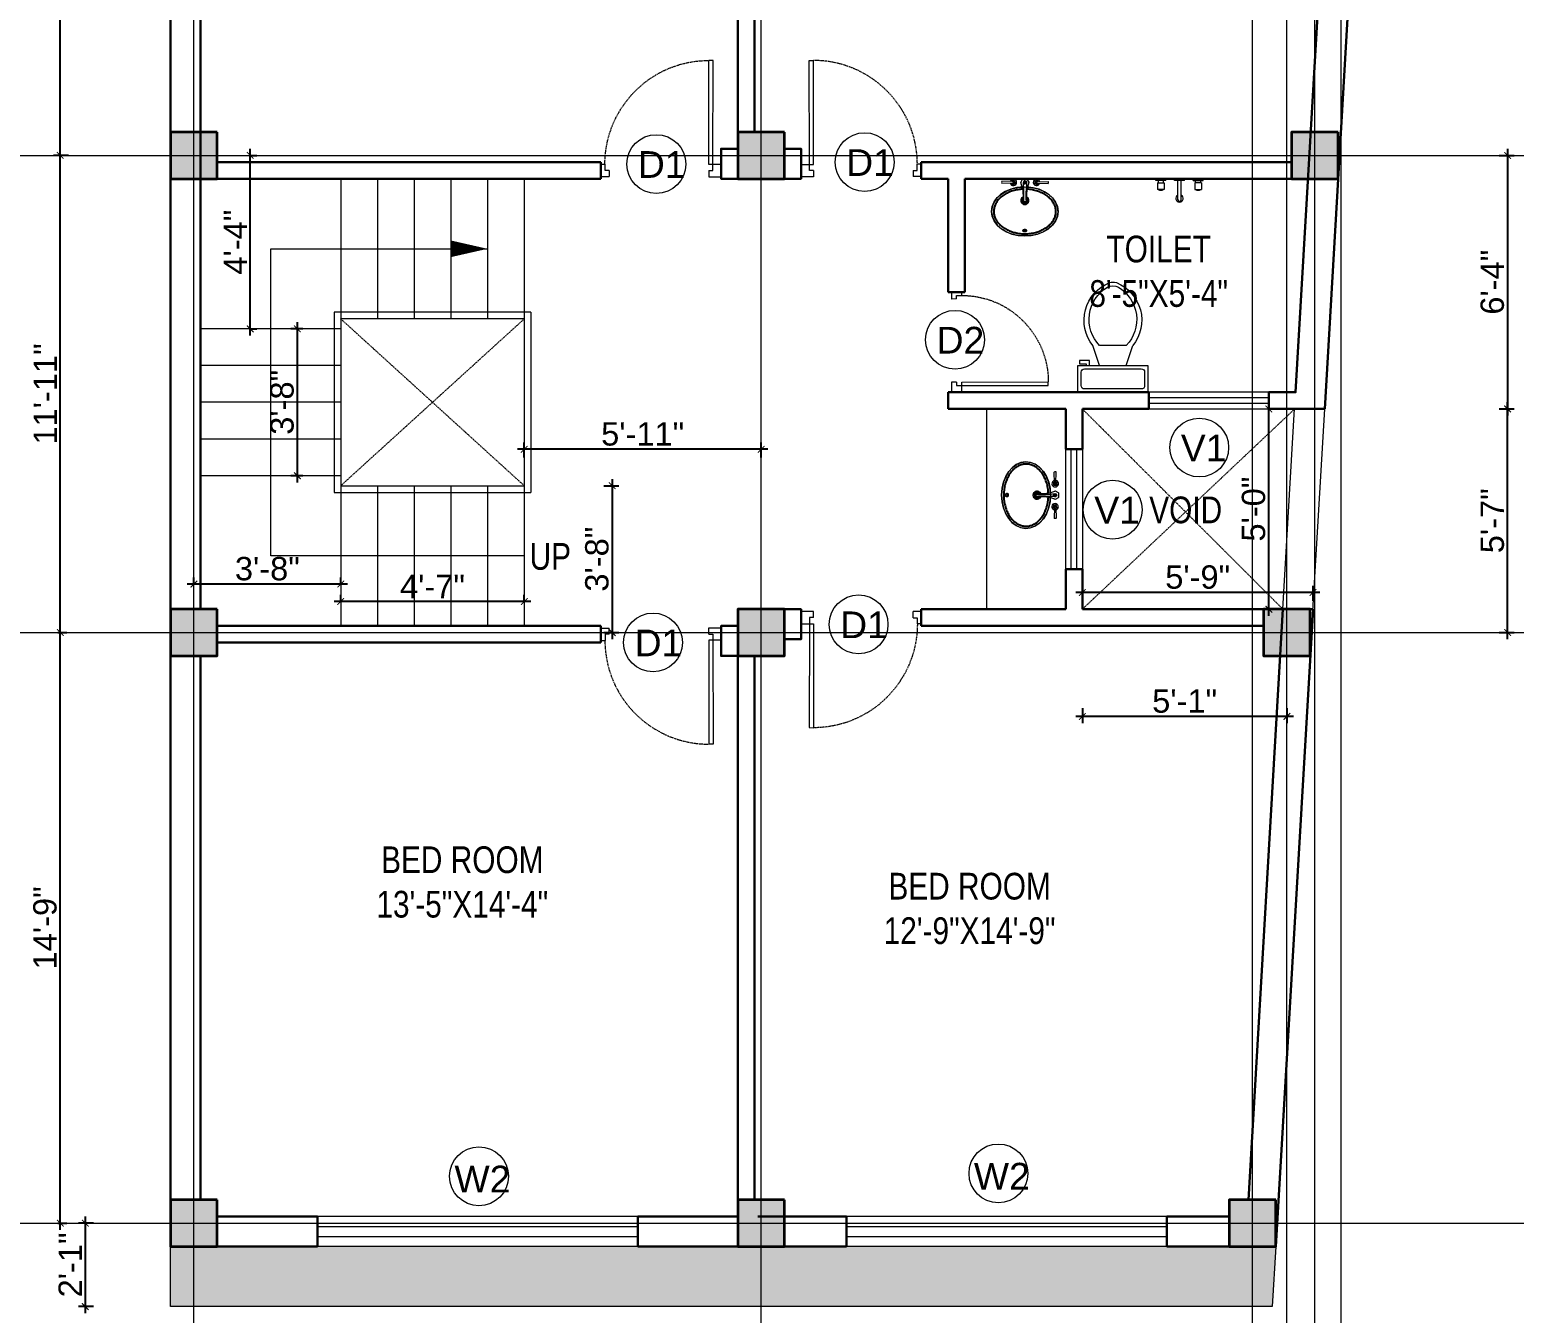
# Model space of a CAD drawing. Header units: inches. Extents: x 94382 to 101671, y 6219 to 10323.
# Drawn here: x 100470.6 to 100915.6, y 7732.5 to 8117.1 of the extents above; entities that cross this region are included whole.
import ezdxf

# ---------------------------------------------------------------- set-up
doc = ezdxf.new("R2010")
doc.units = ezdxf.units.IN
doc.header["$MEASUREMENT"] = 0
doc.linetypes.add('HIDDEN', pattern=[0.375, 0.25, -0.125])
doc.layers.add('A-Hatch', color=7, linetype='Continuous')
for name, color, linetype, lineweight in [('Annotate-Lite.w', 4, 'Continuous', 9), ('COLOUM', 3, 'Continuous', 35), ('DIM-2', 4, 'Continuous', 20), ('Door-Window.w', 4, 'Continuous', 15), ('Fittings', 9, 'Continuous', 5), ('furniture', 45, 'Continuous', 0), ('FURNT', 31, 'Continuous', 15), ('HA', 254, 'Continuous', 9), ('hatch', 9, 'Continuous', 0), ('stair', 6, 'Continuous', 5), ('wall', 240, 'Continuous', 30), ('wall light', 6, 'Continuous', 18), ('window', 130, 'Continuous', 13)]:
    doc.layers.add(name, color=color, linetype=linetype, lineweight=lineweight)
doc.styles.add('ARAIL', font='arial.ttf')
doc.styles.add('DIM', font='arial.ttf', dxfattribs={"width": 0.8})
doc.styles.add('gaurav', font='arial.ttf')
doc.dimstyles.new('8 inch dim', dxfattribs={"dimtxt": 7, "dimasz": 2, "dimexe": 2, "dimexo": 1, "dimgap": 1, "dimtad": 1, "dimdec": 0, "dimzin": 3, "dimdsep": 46, "dimlunit": 4, "dimtxsty": 'ARAIL', "dimblk": 'ARCHTICK', "dimcen": 0.09, "dimdle": 2, "dimadec": 0, "dimazin": 0, "dimtfac": 1, "dimtdec": 0, "dimtix": 1, "dimtofl": 0, "dimtmove": 1, "dimatfit": 3, "dimldrblk": 'ARCHTICK', "dimfxlon": 1, "dimtolj": 1, "dimtzin": 0, "dimarcsym": 0})

# ---------------------------------------------------------------- blocks, each defined once
blk = doc.blocks.new('column 14')
at = {"layer": 'COLOUM'}
h = blk.add_hatch(color=256, dxfattribs=at)
h.dxf.hatch_style = 1
h.paths.add_polyline_path([(7, 7), (-7, 7), (-7, -7), (7, -7)])
blk.add_lwpolyline([(7, 7), (7, -7), (-7, -7), (-7, 7)], close=True, dxfattribs=at)
blk = doc.blocks.new('*U9')
at = {"layer": 'Door-Window.w', "ltscale": 3}
for p, q in [((11067.44, 10097.93), (11092.24, 10116.76)), ((11068.18, 10096.96), (11093, 10115.8)), ((11092.24, 10116.76), (11093, 10115.8)), ((11063.03, 10097.66), (11065.96, 10099.89)), ((11065.96, 10099.89), (11067.44, 10097.93)), ((11065.25, 10094.74), (11063.03, 10097.66)), ((11066.71, 10095.85), (11065.25, 10094.74)), ((11065.97, 10096.82), (11067.44, 10097.93)), ((11066.71, 10095.85), (11065.97, 10096.82)), ((11067.44, 10097.93), (11068.18, 10096.96)), ((11084.8, 10072.06), (11083.33, 10070.95)), ((11084.81, 10068.99), (11083.33, 10070.95)), ((11084.8, 10072.06), (11085.54, 10071.08)), ((11084.81, 10068.99), (11087.74, 10071.22)), ((11085.54, 10071.08), (11087, 10072.19)), ((11087.74, 10071.22), (11087, 10072.19))]:
    blk.add_line(p, q, dxfattribs=at)
at = {"layer": 'Door-Window.w', "color": 9, "linetype": 'HIDDEN', "lineweight": 18}
blk.add_arc((11068.18, 10096.96), 31.16, 307.2347, 37.1906, dxfattribs=at)
blk = doc.blocks.new('Toilet - top')
at = {"layer": 'furniture'}
for p, q in [((9.5, -6), (9.5, -2)), ((-10, -8.5), (-8, -8.5)), ((-10, -9.5), (-10, -8.5)), ((-8, -8.5), (-8, -8)), ((-7, -8), (-7, -9.5)), ((-4, -8), (-6, -14)), ((4, -8), (6, -14)), ((-7, -9.5), (-10, -9.5)), ((4, -14), (-4, -14))]:
    blk.add_line(p, q, dxfattribs=at)
blk.add_lwpolyline([(10.5, -8), (10.5, 0), (-10.5, 0), (-10.5, -8)], close=True, dxfattribs=at)
for points in [[(-9.5, -2), (-9.5, -6)], [(8.5, -1), (-8.5, -1)], [(-8.5, -7), (8.5, -7)]]:
    blk.add_lwpolyline(points, dxfattribs=at)
for centre, radius, start, end in [((-8.62, -1.88), 0.884, 81.8699, 188.1301), ((8.62, -1.88), 0.884, 351.8699, 98.1301), ((-8.62, -6.12), 0.884, 171.8699, 278.1301), ((8.62, -6.12), 0.884, 261.8699, 8.1301), ((3.52, -21.58), 12.17, 141.4691, 247.9714), ((4.2, -21.82), 11.33, 136.3677, 238.9468), ((-3.52, -21.58), 12.17, 292.0284, 38.5307), ((-4.2, -21.82), 11.33, 301.053, 43.6321), ((0, -27.88), 4, 245.7318, 294.2682), ((0, -29), 4, 254.8605, 285.1395)]:
    blk.add_arc(centre, radius, start, end, dxfattribs=at)
blk = doc.blocks.new('A$C604E024C')
at = {"layer": 'hatch', "color": 9, "linetype": 'ByBlock'}
for p, q in [((-107, 6), (-198, 9)), ((-101, 4), (-101, -4)), ((-101, 4), (-101, 1)), ((-101, 4), (-101, 4)), ((-101, 1), (-97, 1)), ((-101, 0), (-101, -4)), ((-101, 0), (-97, 0)), ((-97, 4), (-97, 1)), ((-97, 4), (-96, 4)), ((-96, 4), (-96, -4)), ((-6, 4), (-6, -4)), ((-6, 4), (-5, 4)), ((-5, 4), (-5, -4)), ((0, 13), (0, -13)), ((1, 4), (1, -4)), ((1, 4), (3, 4)), ((2, 4), (2, 1)), ((2, 4), (3, 4)), ((2, 1), (3, 1)), ((100, 2), (101, 2)), ((107, 6), (198, 9)), ((199, 8), (199, -8)), ((-107, -6), (-198, -9)), ((-101, -4), (-101, -4)), ((-101, -4), (-101, -4)), ((-97, 0), (-97, -4)), ((-97, -4), (-96, -4)), ((-96, -4), (-96, -4)), ((-6, -4), (-1, -4)), ((-5, -4), (-1, -4)), ((-1, -4), (-1, -4)), ((1, -4), (3, -4)), ((2, 0), (2, -4)), ((2, 0), (3, 0)), ((2, -4), (3, -4)), ((100, -2), (101, -2)), ((107, -6), (198, -9))]:
    blk.add_line(p, q, dxfattribs=at)
for points in [[(35, -3), (35, -3, 0.267949), (35, 2), (20, 29, 0.267949), (15, 31), (-15, 31, 0.267949), (-20, 29), (-35, 2, 0.267949), (-35, -3)], [(0, 13), (-5, 13, 0.267949), (-9, 10), (-13, 2, 0.267949), (-13, -3), (-9, -10, 0.267949), (-5, -13), (0, -13)], [(0, 13), (5, 13, -0.267949), (9, 10), (13, 2, -0.267949), (13, -3), (9, -10, -0.267949), (5, -13), (0, -13)], [(-15, -149, 0.267949), (-15, -154), (-9, -163, 0.267949), (-5, -166), (0, -166)], [(15, -149, -0.267949), (15, -154), (9, -163, -0.267949), (5, -166), (0, -166)]]:
    blk.add_lwpolyline(points, format="xyb", dxfattribs=at)
for centre, radius, start, end in [((-148, 0), 51.6, 171.6285, 188.3715), ((-198, 8), 1, 88.5767, 180), ((-99, 0), 27.8, 193.9353, 166.0647), ((-99, 0), 16.1, 203.4772, 156.5228), ((-99, 0), 13.6, 207.8254, 152.1746), ((-99, 0), 10.7, 215.7665, 144.2335), ((3, 2), 1.6, 270, 90.0142), ((3, 2), 2.2, 301.4048, 90), ((3, -2), 2.5, 270, 62.7097), ((99, 0), 27.8, 13.9353, 346.0647), ((99, 0), 16.1, 23.4772, 336.5228), ((99, 0), 13.6, 27.8254, 332.1746), ((99, 0), 10.7, 35.7665, 324.2335), ((198, 8), 1, 0, 91.4233), ((-198, -8), 1, 180, 271.4233), ((-325, -117), 312, 354.1333, 21.5654), ((-1093, -110), 1085, 357.1828, 5.6778), ((3, -2), 1.9, 270, 90), ((1084, -109), 1075, 174.3028, 182.8736), ((325, -117), 312, 158.4157, 185.9255), ((198, -8), 1, 268.5767, 0)]:
    blk.add_arc(centre, radius, start, end, dxfattribs=at)
blk.add_ellipse((99, 0), major_axis=(0, 4.4), ratio=0.647537, start_param=-0.996154, end_param=4.137747, dxfattribs=at)
blk.add_open_spline([(100, 2), (100, 3), (100, 3), (100, 3), (99, 4), (99, 4), (99, 4), (99, 4), (98, 4), (98, 4), (98, 3), (97, 3), (97, 3), (97, 2), (97, 2), (96, 1), (96, 0), (96, 0), (96, -2), (97, -2), (97, -3), (97, -3), (98, -4), (98, -4), (99, -4), (99, -4), (99, -4), (100, -3), (100, -3), (100, -3), (100, -2)], degree=3, knots=[5.296065, 5.296065, 5.296065, 5.296065, 5.668493, 5.668493, 6.044953, 6.044953, 6.283185, 6.283185, 6.283185, 6.618814, 6.618814, 6.954443, 6.954443, 7.290072, 7.290072, 7.6257, 7.6257, 8.094621, 8.094621, 8.563542, 8.563542, 8.940002, 8.940002, 9.316461, 9.316461, 9.692921, 9.692921, 10.069381, 10.069381, 10.411893, 10.411893, 10.411893, 10.411893], dxfattribs=at)
blk = doc.blocks.new('basin')
at = {"layer": 'furniture', "lineweight": -3}
for radius, start, end in [(1.14, 113.503, 66.2712), (0.79, 126.715, 52.8739)]:
    blk.add_arc((134195.31, -39122.53), radius, start, end, dxfattribs=at)
at = {"layer": 'furniture'}
blk.add_ellipse((134195.31, -39125.83), major_axis=(-9.97, 0), ratio=0.736887, start_param=4.757716, end_param=10.948885, dxfattribs=at)
at = {"layer": 'furniture', "linetype": 'ByBlock'}
blk.add_ellipse((134195.31, -39125.83), major_axis=(9.97, 0), ratio=0.736887, dxfattribs=at)
at = {"layer": 'furniture', "lineweight": -3}
blk.add_ellipse((134195.31, -39131.57), major_axis=(0.448, 0), ratio=0.674502, dxfattribs=at)
blk.add_open_spline([(134194.69, -39119.15), (134194.32, -39119.17), (134193.96, -39119.2), (134193.09, -39119.32), (134192.57, -39119.42), (134191.58, -39119.69), (134191.1, -39119.85), (134190.19, -39120.23), (134189.76, -39120.45), (134188.95, -39120.93), (134188.57, -39121.2), (134187.89, -39121.77), (134187.59, -39122.07), (134187.06, -39122.71), (134186.83, -39123.04), (134186.45, -39123.73), (134186.3, -39124.08), (134186.09, -39124.79), (134186.03, -39125.15), (134185.99, -39125.61), (134185.99, -39125.72), (134185.99, -39125.83), (134185.99, -39126.08), (134186.01, -39126.34), (134186.11, -39126.94), (134186.2, -39127.29), (134186.47, -39127.97), (134186.64, -39128.31), (134187.06, -39128.96), (134187.31, -39129.28), (134187.88, -39129.88), (134188.2, -39130.16), (134188.9, -39130.7), (134189.28, -39130.94), (134190.1, -39131.39), (134190.53, -39131.59), (134191.45, -39131.93), (134191.92, -39132.08), (134192.9, -39132.31), (134193.4, -39132.4), (134194.43, -39132.51), (134194.94, -39132.53), (134195.97, -39132.52), (134196.49, -39132.48), (134197.5, -39132.35), (134198, -39132.25), (134198.97, -39132), (134199.44, -39131.84), (134200.34, -39131.48), (134200.76, -39131.27), (134201.56, -39130.8), (134201.93, -39130.55), (134202.61, -39130), (134202.91, -39129.71), (134203.45, -39129.1), (134203.69, -39128.78), (134204.08, -39128.12), (134204.24, -39127.78), (134204.48, -39127.09), (134204.56, -39126.74), (134204.64, -39126.04), (134204.64, -39125.69), (134204.57, -39124.98), (134204.49, -39124.62), (134204.25, -39123.91), (134204.09, -39123.56), (134203.69, -39122.89), (134203.45, -39122.56), (134202.89, -39121.93), (134202.58, -39121.63), (134201.88, -39121.07), (134201.49, -39120.81), (134200.67, -39120.35), (134200.22, -39120.13), (134199.3, -39119.77), (134198.81, -39119.62), (134197.81, -39119.37), (134197.29, -39119.28), (134196.49, -39119.19), (134196.22, -39119.16), (134195.94, -39119.15)], degree=3, knots=[4.778413, 4.778413, 4.778413, 4.778413, 4.89303, 4.89303, 5.060537, 5.060537, 5.228045, 5.228045, 5.395552, 5.395552, 5.56306, 5.56306, 5.730567, 5.730567, 5.898075, 5.898075, 6.065582, 6.065582, 6.233089, 6.233089, 6.283185, 6.283185, 6.283185, 6.401225, 6.401225, 6.564378, 6.564378, 6.727532, 6.727532, 6.890685, 6.890685, 7.053839, 7.053839, 7.216992, 7.216992, 7.380146, 7.380146, 7.543299, 7.543299, 7.706452, 7.706452, 7.869606, 7.869606, 8.032759, 8.032759, 8.195913, 8.195913, 8.359066, 8.359066, 8.52222, 8.52222, 8.685373, 8.685373, 8.848527, 8.848527, 9.01168, 9.01168, 9.174834, 9.174834, 9.337987, 9.337987, 9.501141, 9.501141, 9.668648, 9.668648, 9.836155, 9.836155, 10.003663, 10.003663, 10.17117, 10.17117, 10.338678, 10.338678, 10.506185, 10.506185, 10.673693, 10.673693, 10.8412, 10.8412, 10.929386, 10.929386, 10.929386, 10.929386], dxfattribs=at)
at = {"layer": 'furniture'}
blk.add_open_spline([(134195.86, -39131.57), (134195.86, -39131.55), (134195.86, -39131.52), (134195.84, -39131.46), (134195.83, -39131.44), (134195.79, -39131.36), (134195.75, -39131.32), (134195.66, -39131.25), (134195.6, -39131.23), (134195.46, -39131.18), (134195.36, -39131.16), (134195.17, -39131.17), (134195.07, -39131.2), (134194.94, -39131.27), (134194.9, -39131.3), (134194.83, -39131.37), (134194.8, -39131.4), (134194.77, -39131.48), (134194.76, -39131.52), (134194.75, -39131.6), (134194.76, -39131.65), (134194.79, -39131.73), (134194.81, -39131.76), (134194.87, -39131.83), (134194.9, -39131.86), (134194.98, -39131.9), (134195.02, -39131.92), (134195.15, -39131.97), (134195.25, -39131.99), (134195.44, -39131.98), (134195.54, -39131.95), (134195.67, -39131.89), (134195.72, -39131.85), (134195.79, -39131.78), (134195.81, -39131.75), (134195.85, -39131.67), (134195.86, -39131.63), (134195.86, -39131.58), (134195.86, -39131.58), (134195.86, -39131.57)], degree=3, knots=[0, 0, 0, 0, 0.188397, 0.188397, 0.376794, 0.376794, 0.73698, 0.73698, 1.097166, 1.097166, 1.657793, 1.657793, 2.21842, 2.21842, 2.564182, 2.564182, 2.840364, 2.840364, 3.116547, 3.116547, 3.39273, 3.39273, 3.668913, 3.668913, 3.945096, 3.945096, 4.221279, 4.221279, 4.783807, 4.783807, 5.346334, 5.346334, 5.697184, 5.697184, 5.974645, 5.974645, 6.252106, 6.252106, 6.283185, 6.283185, 6.283185, 6.283185], dxfattribs=at)
at = {"layer": 'furniture', "xscale": 0.03499430959345774, "yscale": 0.03499430959345774, "zscale": 0.03499430959345774, "rotation": 359.9929103328581}
blk.add_blockref('A$C604E024C', (134195.31, -39117.12), dxfattribs=at)
blk = doc.blocks.new('_ArchTick')
at = {"color": 0, "linetype": 'ByBlock', "const_width": 0.15}
blk.add_lwpolyline([(-0.5, -0.5), (0.5, 0.5)], dxfattribs=at)
blk = doc.blocks.new('*D325')
at = {"layer": 'Defpoints', "color": 0, "transparency": 16777216}
for p in [(100786.13, 7948.5), (100786.13, 7943.48), (100855.25, 7943.48)]:
    blk.add_point(p, dxfattribs=at)
at = {"layer": 'DIM-2', "color": 0, "lineweight": -2, "transparency": 16777216}
for p, q in [((100857.25, 7948.5), (100784.13, 7948.5)), ((100786.13, 7946), (100786.13, 7950.5)), ((100855.25, 7946), (100855.25, 7950.5))]:
    blk.add_line(p, q, dxfattribs=at)
at = {"layer": 'DIM-2', "color": 0, "lineweight": -2, "transparency": 16777216, "xscale": 2, "yscale": 2, "zscale": 2, "rotation": 180}
blk.add_blockref('_ArchTick', (100786.13, 7948.5), dxfattribs=at)
at = {"layer": 'DIM-2', "color": 0, "lineweight": -2, "transparency": 16777216, "xscale": 2, "yscale": 2, "zscale": 2}
blk.add_blockref('_ArchTick', (100855.25, 7948.5), dxfattribs=at)
at = {"layer": 'DIM-2', "color": 0, "transparency": 16777216, "insert": (100820.69, 7953.07), "char_height": 7, "attachment_point": 5, "style": 'ARAIL'}
blk.add_mtext('\\A1;5\'-9"', dxfattribs=at)
blk = doc.blocks.new('*D337')
at = {"layer": 'Defpoints', "color": 0, "transparency": 16777216}
for p in [(100842.03, 8003.48), (100842.03, 8003.48), (100840.44, 7943.48)]:
    blk.add_point(p, dxfattribs=at)
at = {"layer": 'DIM-2', "color": 0, "lineweight": -2, "transparency": 16777216}
for p, q in [((100842.03, 7941.48), (100842.03, 8005.48)), ((100842.03, 8003.48), (100844.03, 8003.48)), ((100841.44, 7943.48), (100844.03, 7943.48))]:
    blk.add_line(p, q, dxfattribs=at)
at = {"layer": 'DIM-2', "color": 0, "lineweight": -2, "transparency": 16777216, "xscale": 2, "yscale": 2, "zscale": 2}
for p, rotation in [((100842.03, 8003.48), 90), ((100842.03, 7943.48), 270)]:
    blk.add_blockref('_ArchTick', p, dxfattribs=dict(at, rotation=rotation))
at = {"layer": 'DIM-2', "color": 0, "transparency": 16777216, "insert": (100837.45, 7973.48), "char_height": 7, "attachment_point": 5, "rotation": 90, "style": 'ARAIL'}
blk.add_mtext('\\A1;5\'-0"', dxfattribs=at)
blk = doc.blocks.new('*D369')
at = {"layer": 'Defpoints', "color": 0, "transparency": 16777216}
for p in [(100478.05, 7936.48), (100479.76, 7936.48), (100478.05, 7759.48)]:
    blk.add_point(p, dxfattribs=at)
at = {"layer": 'DIM-2', "color": 0, "lineweight": -2, "transparency": 16777216}
for p, q in [((100479.05, 7936.48), (100481.76, 7936.48)), ((100479.76, 7757.48), (100479.76, 7938.48)), ((100479.05, 7759.48), (100481.76, 7759.48))]:
    blk.add_line(p, q, dxfattribs=at)
at = {"layer": 'DIM-2', "color": 0, "lineweight": -2, "transparency": 16777216, "xscale": 2, "yscale": 2, "zscale": 2}
for p, rotation in [((100479.76, 7936.48), 90), ((100479.76, 7759.48), 270)]:
    blk.add_blockref('_ArchTick', p, dxfattribs=dict(at, rotation=rotation))
at = {"layer": 'DIM-2', "color": 0, "transparency": 16777216, "insert": (100475.19, 7847.98), "char_height": 7, "attachment_point": 5, "rotation": 90, "style": 'ARAIL'}
blk.add_mtext('\\A1;14\'-9"', dxfattribs=at)
blk = doc.blocks.new('*D370')
at = {"layer": 'Defpoints', "color": 0, "transparency": 16777216}
for p in [(100479.76, 8079.48), (100492.52, 8079.48), (100478.05, 7936.48)]:
    blk.add_point(p, dxfattribs=at)
at = {"layer": 'DIM-2', "color": 0, "lineweight": -2, "transparency": 16777216}
for p, q in [((100479.76, 7934.48), (100479.76, 8081.48)), ((100482.26, 8079.48), (100477.76, 8079.48)), ((100479.05, 7936.48), (100481.76, 7936.48))]:
    blk.add_line(p, q, dxfattribs=at)
at = {"layer": 'DIM-2', "color": 0, "lineweight": -2, "transparency": 16777216, "xscale": 2, "yscale": 2, "zscale": 2}
for p, rotation in [((100479.76, 8079.48), 90), ((100479.76, 7936.48), 270)]:
    blk.add_blockref('_ArchTick', p, dxfattribs=dict(at, rotation=rotation))
at = {"layer": 'DIM-2', "color": 0, "transparency": 16777216, "insert": (100475.25, 8007.98), "char_height": 7, "attachment_point": 5, "rotation": 90, "style": 'ARAIL'}
blk.add_mtext('\\A1;11\'-11"', dxfattribs=at)
blk = doc.blocks.new('*D371')
at = {"layer": 'Defpoints', "color": 0, "transparency": 16777216}
for p in [(100479.76, 8215.48), (100500.86, 8215.48), (100492.52, 8079.48)]:
    blk.add_point(p, dxfattribs=at)
at = {"layer": 'DIM-2', "color": 0, "lineweight": -2, "transparency": 16777216}
for p, q in [((100482.26, 8215.48), (100477.76, 8215.48)), ((100479.76, 8077.48), (100479.76, 8217.48)), ((100482.26, 8079.48), (100477.76, 8079.48))]:
    blk.add_line(p, q, dxfattribs=at)
at = {"layer": 'DIM-2', "color": 0, "lineweight": -2, "transparency": 16777216, "xscale": 2, "yscale": 2, "zscale": 2}
for p, rotation in [((100479.76, 8215.48), 90), ((100479.76, 8079.48), 270)]:
    blk.add_blockref('_ArchTick', p, dxfattribs=dict(at, rotation=rotation))
at = {"layer": 'DIM-2', "color": 0, "transparency": 16777216, "insert": (100475.25, 8147.48), "char_height": 7, "attachment_point": 5, "rotation": 90, "style": 'ARAIL'}
blk.add_mtext('\\A1;11\'-4"', dxfattribs=at)
blk = doc.blocks.new('*D372')
at = {"layer": 'Defpoints', "color": 0, "transparency": 16777216}
for p in [(100852.77, 8003.48), (100913.59, 8003.48), (100875.54, 7936.48)]:
    blk.add_point(p, dxfattribs=at)
at = {"layer": 'DIM-2', "color": 0, "lineweight": -2, "transparency": 16777216}
for p, q in [((100911.09, 8003.48), (100915.59, 8003.48)), ((100913.59, 7934.48), (100913.59, 8005.48)), ((100911.09, 7936.48), (100915.59, 7936.48))]:
    blk.add_line(p, q, dxfattribs=at)
at = {"layer": 'DIM-2', "color": 0, "lineweight": -2, "transparency": 16777216, "xscale": 2, "yscale": 2, "zscale": 2}
for p, rotation in [((100913.59, 8003.48), 90), ((100913.59, 7936.48), 270)]:
    blk.add_blockref('_ArchTick', p, dxfattribs=dict(at, rotation=rotation))
at = {"layer": 'DIM-2', "color": 0, "transparency": 16777216, "insert": (100909.03, 7969.98), "char_height": 7, "attachment_point": 5, "rotation": 90, "style": 'ARAIL'}
blk.add_mtext('\\A1;5\'-7"', dxfattribs=at)
blk = doc.blocks.new('*D373')
at = {"layer": 'Defpoints', "color": 0, "transparency": 16777216}
for p in [(100786.13, 7943.48), (100847.44, 7936.48), (100786.13, 7911.35)]:
    blk.add_point(p, dxfattribs=at)
at = {"layer": 'DIM-2', "color": 0, "lineweight": -2, "transparency": 16777216}
for p, q in [((100786.13, 7913.85), (100786.13, 7909.35)), ((100847.44, 7913.85), (100847.44, 7909.35)), ((100849.44, 7911.35), (100784.13, 7911.35))]:
    blk.add_line(p, q, dxfattribs=at)
at = {"layer": 'DIM-2', "color": 0, "lineweight": -2, "transparency": 16777216, "xscale": 2, "yscale": 2, "zscale": 2, "rotation": 180}
blk.add_blockref('_ArchTick', (100786.13, 7911.35), dxfattribs=at)
at = {"layer": 'DIM-2', "color": 0, "lineweight": -2, "transparency": 16777216, "xscale": 2, "yscale": 2, "zscale": 2}
blk.add_blockref('_ArchTick', (100847.44, 7911.35), dxfattribs=at)
at = {"layer": 'DIM-2', "color": 0, "transparency": 16777216, "insert": (100816.78, 7915.92), "char_height": 7, "attachment_point": 5, "style": 'ARAIL'}
blk.add_mtext('\\A1;5\'-1"', dxfattribs=at)
blk = doc.blocks.new('*D375')
at = {"layer": 'Defpoints', "color": 0, "transparency": 16777216}
for p in [(100508.5, 7759.48), (100487.25, 7734.48), (100512.83, 7734.48)]:
    blk.add_point(p, dxfattribs=at)
at = {"layer": 'DIM-2', "color": 0, "lineweight": -2, "transparency": 16777216}
for p, q in [((100487.25, 7761.48), (100487.25, 7732.48)), ((100489.75, 7759.48), (100485.25, 7759.48)), ((100489.75, 7734.48), (100485.25, 7734.48))]:
    blk.add_line(p, q, dxfattribs=at)
at = {"layer": 'DIM-2', "color": 0, "lineweight": -2, "transparency": 16777216, "xscale": 2, "yscale": 2, "zscale": 2}
for p, rotation in [((100487.25, 7759.48), 90), ((100487.25, 7734.48), 270)]:
    blk.add_blockref('_ArchTick', p, dxfattribs=dict(at, rotation=rotation))
at = {"layer": 'DIM-2', "color": 0, "transparency": 16777216, "insert": (100482.73, 7746.98), "char_height": 7, "attachment_point": 5, "rotation": 90, "style": 'ARAIL'}
blk.add_mtext('\\A1;2\'-1"', dxfattribs=at)
blk = doc.blocks.new('*D376')
at = {"layer": 'Defpoints', "color": 0, "transparency": 16777216}
for p in [(100884.69, 8079.48), (100852.77, 8003.48), (100913.59, 8003.48)]:
    blk.add_point(p, dxfattribs=at)
at = {"layer": 'DIM-2', "color": 0, "lineweight": -2, "transparency": 16777216}
for p, q in [((100913.59, 8081.48), (100913.59, 8001.48)), ((100911.09, 8079.48), (100915.59, 8079.48)), ((100911.09, 8003.48), (100915.59, 8003.48))]:
    blk.add_line(p, q, dxfattribs=at)
at = {"layer": 'DIM-2', "color": 0, "lineweight": -2, "transparency": 16777216, "xscale": 2, "yscale": 2, "zscale": 2}
for p, rotation in [((100913.59, 8079.48), 90), ((100913.59, 8003.48), 270)]:
    blk.add_blockref('_ArchTick', p, dxfattribs=dict(at, rotation=rotation))
at = {"layer": 'DIM-2', "color": 0, "transparency": 16777216, "insert": (100909.02, 8041.48), "char_height": 7, "attachment_point": 5, "rotation": 90, "style": 'ARAIL'}
blk.add_mtext('\\A1;6\'-4"', dxfattribs=at)
blk = doc.blocks.new('*D378')
at = {"layer": 'Defpoints', "color": 0, "transparency": 16777216}
for p in [(100618.83, 7980.48), (100618.83, 7936.48), (100645.21, 7936.48)]:
    blk.add_point(p, dxfattribs=at)
at = {"layer": 'DIM-2', "color": 0, "lineweight": -2, "transparency": 16777216}
for p, q in [((100642.71, 7980.48), (100647.21, 7980.48)), ((100645.21, 7982.48), (100645.21, 7934.48)), ((100642.71, 7936.48), (100647.21, 7936.48))]:
    blk.add_line(p, q, dxfattribs=at)
at = {"layer": 'DIM-2', "color": 0, "lineweight": -2, "transparency": 16777216, "xscale": 2, "yscale": 2, "zscale": 2}
for p, rotation in [((100645.21, 7980.48), 90), ((100645.21, 7936.48), 270)]:
    blk.add_blockref('_ArchTick', p, dxfattribs=dict(at, rotation=rotation))
at = {"layer": 'DIM-2', "color": 0, "transparency": 16777216, "insert": (100640.63, 7958.48), "char_height": 7, "attachment_point": 5, "rotation": 90, "style": 'ARAIL'}
blk.add_mtext('\\A1;3\'-8"', dxfattribs=at)
blk = doc.blocks.new('*D379')
at = {"layer": 'Defpoints', "color": 0, "transparency": 16777216}
for p in [(100618.83, 7991.4), (100689.83, 7955.57), (100618.83, 7950.07)]:
    blk.add_point(p, dxfattribs=at)
at = {"layer": 'DIM-2', "color": 0, "lineweight": -2, "transparency": 16777216}
for p, q in [((100618.83, 7988.9), (100618.83, 7993.4)), ((100689.83, 7988.9), (100689.83, 7993.4)), ((100691.83, 7991.4), (100616.83, 7991.4))]:
    blk.add_line(p, q, dxfattribs=at)
at = {"layer": 'DIM-2', "color": 0, "lineweight": -2, "transparency": 16777216, "xscale": 2, "yscale": 2, "zscale": 2, "rotation": 180}
blk.add_blockref('_ArchTick', (100618.83, 7991.4), dxfattribs=at)
at = {"layer": 'DIM-2', "color": 0, "lineweight": -2, "transparency": 16777216, "xscale": 2, "yscale": 2, "zscale": 2}
blk.add_blockref('_ArchTick', (100689.83, 7991.4), dxfattribs=at)
at = {"layer": 'DIM-2', "color": 0, "transparency": 16777216, "insert": (100654.33, 7995.97), "char_height": 7, "attachment_point": 5, "style": 'ARAIL'}
blk.add_mtext('\\A1;5\'-11"', dxfattribs=at)
blk = doc.blocks.new('*D380')
at = {"layer": 'Defpoints', "color": 0, "transparency": 16777216}
for p in [(100563.83, 7945.78), (100563.83, 7945.78), (100618.83, 7945.78)]:
    blk.add_point(p, dxfattribs=at)
at = {"layer": 'DIM-2', "color": 0, "lineweight": -2, "transparency": 16777216}
for p, q in [((100563.83, 7945.78), (100563.83, 7947.78)), ((100618.83, 7945.78), (100618.83, 7947.78)), ((100620.83, 7945.78), (100561.83, 7945.78))]:
    blk.add_line(p, q, dxfattribs=at)
at = {"layer": 'DIM-2', "color": 0, "lineweight": -2, "transparency": 16777216, "xscale": 2, "yscale": 2, "zscale": 2, "rotation": 180}
blk.add_blockref('_ArchTick', (100563.83, 7945.78), dxfattribs=at)
at = {"layer": 'DIM-2', "color": 0, "lineweight": -2, "transparency": 16777216, "xscale": 2, "yscale": 2, "zscale": 2}
blk.add_blockref('_ArchTick', (100618.83, 7945.78), dxfattribs=at)
at = {"layer": 'DIM-2', "color": 0, "transparency": 16777216, "insert": (100591.33, 7950.28), "char_height": 7, "attachment_point": 5, "style": 'ARAIL'}
blk.add_mtext('\\A1;4\'-7"', dxfattribs=at)
blk = doc.blocks.new('*D381')
at = {"layer": 'Defpoints', "color": 0, "transparency": 16777216}
for p in [(100519.83, 7951.02), (100519.83, 7951.02), (100563.83, 7951.02)]:
    blk.add_point(p, dxfattribs=at)
at = {"layer": 'DIM-2', "color": 0, "lineweight": -2, "transparency": 16777216}
for p, q in [((100519.83, 7951.02), (100519.83, 7953.02)), ((100563.83, 7951.02), (100563.83, 7953.02)), ((100565.83, 7951.02), (100517.83, 7951.02))]:
    blk.add_line(p, q, dxfattribs=at)
at = {"layer": 'DIM-2', "color": 0, "lineweight": -2, "transparency": 16777216, "xscale": 2, "yscale": 2, "zscale": 2, "rotation": 180}
blk.add_blockref('_ArchTick', (100519.83, 7951.02), dxfattribs=at)
at = {"layer": 'DIM-2', "color": 0, "lineweight": -2, "transparency": 16777216, "xscale": 2, "yscale": 2, "zscale": 2}
blk.add_blockref('_ArchTick', (100563.83, 7951.02), dxfattribs=at)
at = {"layer": 'DIM-2', "color": 0, "transparency": 16777216, "insert": (100541.83, 7955.59), "char_height": 7, "attachment_point": 5, "style": 'ARAIL'}
blk.add_mtext('\\A1;3\'-8"', dxfattribs=at)
blk = doc.blocks.new('*D382')
at = {"layer": 'Defpoints', "color": 0, "transparency": 16777216}
for p in [(100550.83, 8027.48), (100553.45, 8027.48), (100553.45, 7983.48)]:
    blk.add_point(p, dxfattribs=at)
at = {"layer": 'DIM-2', "color": 0, "lineweight": -2, "transparency": 16777216}
for p, q in [((100550.83, 7981.48), (100550.83, 8029.48)), ((100552.45, 8027.48), (100548.83, 8027.48)), ((100552.45, 7983.48), (100548.83, 7983.48))]:
    blk.add_line(p, q, dxfattribs=at)
at = {"layer": 'DIM-2', "color": 0, "lineweight": -2, "transparency": 16777216, "xscale": 2, "yscale": 2, "zscale": 2}
for p, rotation in [((100550.83, 8027.48), 90), ((100550.83, 7983.48), 270)]:
    blk.add_blockref('_ArchTick', p, dxfattribs=dict(at, rotation=rotation))
at = {"layer": 'DIM-2', "color": 0, "transparency": 16777216, "insert": (100546.25, 8005.48), "char_height": 7, "attachment_point": 5, "rotation": 90, "style": 'ARAIL'}
blk.add_mtext('\\A1;3\'-8"', dxfattribs=at)
blk = doc.blocks.new('*D383')
at = {"layer": 'Defpoints', "color": 0, "transparency": 16777216}
for p in [(100535.99, 8079.48), (100536.69, 8079.48), (100535.99, 8027.48)]:
    blk.add_point(p, dxfattribs=at)
at = {"layer": 'DIM-2', "color": 0, "lineweight": -2, "transparency": 16777216}
for p, q in [((100536.69, 8025.48), (100536.69, 8081.48)), ((100536.69, 8079.48), (100538.69, 8079.48)), ((100536.69, 8027.48), (100538.69, 8027.48))]:
    blk.add_line(p, q, dxfattribs=at)
at = {"layer": 'DIM-2', "color": 0, "lineweight": -2, "transparency": 16777216, "xscale": 2, "yscale": 2, "zscale": 2}
for p, rotation in [((100536.69, 8079.48), 90), ((100536.69, 8027.48), 270)]:
    blk.add_blockref('_ArchTick', p, dxfattribs=dict(at, rotation=rotation))
at = {"layer": 'DIM-2', "color": 0, "transparency": 16777216, "insert": (100532.19, 8053.48), "char_height": 7, "attachment_point": 5, "rotation": 90, "style": 'ARAIL'}
blk.add_mtext('\\A1;4\'-4"', dxfattribs=at)

msp = doc.modelspace()

# ---------------------------------------------------------------- hatches: boundary and pattern name
at = {"layer": 'A-Hatch'}
h = msp.add_hatch(dxfattribs=at)
h.set_pattern_fill('AR-RSHKE', color=256, scale=0.5)
h.set_pattern_definition([(0, (-5834.854, -1805.273), (12.75, 6), [3, -2.5, 3.5, -1.5, 4.5, -2]), (0, (-5831.854, -1805.023), (12.75, 6), [2.5, -9.5, 2, -3]), (0, (-5825.854, -1805.648), (12.75, 6), [1.5, -15.5]), (90, (-5834.854, -1805.273), (-4.25, 6), [5.75, -18.25]), (90, (-5831.854, -1805.273), (-4.25, 6), [5.625, -18.375]), (90, (-5829.354, -1805.273), (-4.25, 6), [5.25, -18.75]), (90, (-5825.854, -1805.648), (-4.25, 6), [5.75, -18.25]), (90, (-5824.354, -1805.648), (-4.25, 6), [5.75, -18.25]), (90, (-5819.854, -1805.273), (-4.25, 6), [5.5, -18.5])])
h.paths.add_polyline_path([(100556.83, 7752.48), (100526.83, 7752.48), (100512.83, 7752.48), (100512.83, 7734.48), (100843.06, 7734.48), (100844.11, 7752.48), (100811.47, 7752.48), (100715.47, 7752.48), (100696.83, 7752.48), (100682.83, 7752.48), (100652.83, 7752.48)])

# ---------------------------------------------------------------- linework, layer by layer
at = {"layer": 'Annotate-Lite.w', "ltscale": 0.005}
for centre in [(100658.41, 8076.87), (100720.85, 8077.46), (100747.95, 8024.22), (100821.16, 7991.92), (100795.2, 7973.29), (100719.05, 7938.93), (100657.43, 7933.51), (100760.95, 7774.4), (100605.26, 7773.54)]:
    msp.add_circle(centre, 8.81, dxfattribs=at)
at = {"layer": 'DIM-2'}
for p, direction in [((100519.83, 7766.48), (0, 1)), ((100689.83, 7766.48), (0, 1)), ((100837.11, 7766.48), (0, 1)), ((100847.44, 7929.48), (0, 1)), ((100855.78, 8072.48), (0, 1)), ((100863.71, 8208.48), (0, 1)), ((100526.83, 8079.48), (1, 0)), ((100526.83, 7936.48), (1, 0)), ((100526.83, 7759.48), (1, 0))]:
    msp.add_xline(p, direction, dxfattribs=at)
at = {"layer": 'Fittings'}
for p, q in [((100808.16, 8071.98), (100808.16, 8072.48)), ((100811.16, 8072.48), (100808.16, 8072.48)), ((100811.16, 8071.98), (100811.16, 8072.48)), ((100813.74, 8071.98), (100813.74, 8072.48)), ((100816.74, 8072.48), (100813.74, 8072.48)), ((100816.74, 8071.98), (100816.74, 8072.48)), ((100819.32, 8071.98), (100819.32, 8072.48)), ((100822.32, 8072.48), (100819.32, 8072.48)), ((100822.32, 8071.98), (100822.32, 8072.48)), ((100811.16, 8071.98), (100808.16, 8071.98)), ((100808.64, 8071.25), (100810.68, 8071.25)), ((100808.64, 8071.25), (100808.64, 8069.25)), ((100810.68, 8069.25), (100808.64, 8069.25)), ((100808.89, 8071.25), (100808.89, 8071.98)), ((100810.43, 8071.25), (100810.43, 8071.98)), ((100810.68, 8071.25), (100810.68, 8069.25)), ((100816.74, 8071.98), (100813.74, 8071.98)), ((100814.74, 8066.16), (100814.74, 8071.98)), ((100815.74, 8066.16), (100815.74, 8071.98)), ((100819.32, 8071.98), (100822.32, 8071.98)), ((100821.84, 8071.25), (100819.79, 8071.25)), ((100819.79, 8071.25), (100819.79, 8069.25)), ((100819.79, 8069.25), (100821.84, 8069.25)), ((100820.05, 8071.25), (100820.05, 8071.98)), ((100821.58, 8071.25), (100821.58, 8071.98)), ((100821.84, 8071.25), (100821.84, 8069.25))]:
    msp.add_line(p, q, dxfattribs=at)
for centre, radius, start, end in [((100809.66, 8070.68, 0), 1.66, 240.1832, 299.8168), ((100820.82, 8070.68, 0), 1.66, 240.1832, 299.8168), ((100815.24, 8066.58, 0), 1.11, 116.7926, 63.2074), ((100815.24, 8066.16, 0), 0.5, 180, 0)]:
    msp.add_arc(centre, radius, start, end, dxfattribs=at)
at = {"layer": 'FURNT'}
msp.add_line((100757.48, 7943.41), (100757.48, 8003.48), dxfattribs=at)
at = {"layer": 'HA', "linetype": 'HIDDEN'}
for p, q in [((100618.83, 8030.48), (100563.83, 7980.48)), ((100618.83, 7980.48), (100563.83, 8030.48)), ((100786.13, 8003.48), (100846.24, 7943.48)), ((100786.13, 7943.48), (100849.74, 8003.48))]:
    msp.add_line(p, q, dxfattribs=at)
at = {"layer": 'HA'}
msp.add_lwpolyline([(100618.83, 7959.48), (100542.83, 7959.48), (100542.83, 8051.48), (100607.83, 8051.48)], dxfattribs=at)
msp.add_lwpolyline([(100596.83, 8051.48, 5, 0, 0), (100607.83, 8051.48, 0, 0, 0)], format="xyseb", dxfattribs=at)
at = {"layer": 'stair'}
for p, q in [((100561.83, 8032.48), (100561.83, 7978.48)), ((100620.83, 8032.48), (100561.83, 8032.48)), ((100620.83, 8032.48), (100620.83, 7978.48)), ((100563.83, 8030.48), (100563.83, 7980.48)), ((100618.83, 8030.48), (100563.83, 8030.48)), ((100618.83, 8030.48), (100618.83, 7938.48)), ((100563.83, 8027.48), (100521.83, 8027.48)), ((100563.83, 8016.48), (100521.83, 8016.48)), ((100563.83, 8005.48), (100521.83, 8005.48)), ((100563.83, 7994.48), (100521.83, 7994.48)), ((100563.83, 7983.48), (100521.83, 7983.48)), ((100563.83, 7980.48), (100618.83, 7980.48)), ((100561.83, 7978.48), (100620.83, 7978.48))]:
    msp.add_line(p, q, dxfattribs=at)
for points in [[(100563.83, 8072.48), (100563.83, 8030.48)], [(100574.83, 8072.48), (100574.83, 8030.48)], [(100585.83, 8072.48), (100585.83, 8030.48)], [(100596.83, 8072.48), (100596.83, 8030.48)], [(100607.83, 8072.48), (100607.83, 8030.48)], [(100618.83, 8072.48), (100618.83, 8030.48)], [(100563.83, 7980.48), (100563.83, 7938.48)], [(100574.83, 7980.48), (100574.83, 7938.48)], [(100585.83, 7980.48), (100585.83, 7938.48)], [(100596.83, 7980.48), (100596.83, 7938.48)], [(100607.83, 7980.48), (100607.83, 7938.48)]]:
    msp.add_lwpolyline(points, dxfattribs=at)
at = {"layer": 'wall'}
for p, q in [((100871.52, 8222.48), (100858.75, 8003.48)), ((100512.83, 8208.48), (100512.83, 7943.48)), ((100521.83, 8208.48), (100521.83, 7943.48)), ((100682.83, 8086.48), (100682.83, 8208.48)), ((100687.83, 8086.48), (100687.83, 8208.48)), ((100526.83, 8077.48), (100641.83, 8077.48)), ((100641.83, 8077.48), (100641.83, 8072.48)), ((100737.83, 8077.48), (100848.61, 8077.48)), ((100737.83, 8077.48), (100737.83, 8072.48)), ((100526.83, 8072.48), (100641.83, 8072.48)), ((100737.83, 8072.48), (100745.91, 8072.48)), ((100745.91, 8072.48), (100745.91, 8038.48)), ((100750.91, 8072.48), (100853.59, 8072.48)), ((100750.91, 8072.48), (100750.91, 8038.48)), ((100750.91, 8038.48), (100745.91, 8038.48)), ((100521.9, 8030.48), (100521.83, 8030.48)), ((100745.91, 8008.48), (100806.03, 8008.48)), ((100745.91, 8008.48), (100745.91, 8003.48)), ((100806.03, 8003.48), (100806.03, 8008.48)), ((100842.03, 8003.48), (100842.03, 8008.48)), ((100745.91, 8003.48), (100781.13, 8003.48)), ((100781.13, 7991.48), (100781.13, 8003.48)), ((100786.13, 8003.48), (100806.03, 8003.48)), ((100786.13, 7991.48), (100786.13, 8003.48)), ((100842.03, 8003.48), (100858.75, 8003.48)), ((100781.13, 7991.48), (100786.13, 7991.48)), ((100781.13, 7943.48), (100781.13, 7955.48)), ((100781.13, 7955.48), (100786.13, 7955.48)), ((100786.13, 7943.48), (100786.13, 7955.48)), ((100781.13, 7943.48), (100737.83, 7943.48)), ((100737.83, 7938.48), (100737.83, 7943.48)), ((100526.83, 7938.48), (100641.83, 7938.48)), ((100641.83, 7933.48), (100641.83, 7938.48)), ((100840.26, 7938.48), (100737.83, 7938.48)), ((100526.83, 7933.48), (100641.83, 7933.48)), ((100512.83, 7929.48), (100512.83, 7766.48)), ((100521.83, 7929.48), (100521.83, 7766.48)), ((100682.83, 7766.48), (100682.83, 7929.48)), ((100687.83, 7766.48), (100687.83, 7929.48)), ((100526.83, 7761.48), (100556.83, 7761.48)), ((100556.83, 7752.48), (100556.83, 7761.48)), ((100652.83, 7761.48), (100682.83, 7761.48)), ((100652.83, 7752.48), (100652.83, 7761.48)), ((100688.83, 7761.48), (100715.47, 7761.48)), ((100715.47, 7752.48), (100715.47, 7761.48)), ((100811.47, 7761.48), (100829.95, 7761.48)), ((100811.47, 7752.48), (100811.47, 7761.48)), ((100526.83, 7752.48), (100556.83, 7752.48)), ((100652.83, 7752.48), (100682.83, 7752.48)), ((100696.83, 7752.48), (100715.47, 7752.48))]:
    msp.add_line(p, q, dxfattribs=at)
for points in [[(100861.69, 8208.48), (100850.03, 8008.48), (100842.03, 8008.48)], [(100786.13, 7943.48), (100855.25, 7943.48), (100844.11, 7752.48), (100811.47, 7752.48)], [(100846.24, 7943.48), (100835.91, 7766.48)]]:
    msp.add_lwpolyline(points, dxfattribs=at)
for points in [[(100682.83, 8072.48), (100677.83, 8072.48), (100677.83, 8081.48), (100682.83, 8081.48)], [(100696.83, 8072.48), (100701.83, 8072.48), (100701.83, 8081.48), (100696.83, 8081.48)], [(100696.83, 7934.48), (100701.83, 7934.48), (100701.83, 7943.48), (100696.83, 7943.48)], [(100682.83, 7929.48), (100677.83, 7929.48), (100677.83, 7938.48), (100682.83, 7938.48)]]:
    msp.add_lwpolyline(points, close=True, dxfattribs=at)
at = {"layer": 'wall light'}
for p, q in [((100512.83, 7734.48), (100512.83, 7752.48)), ((100844.11, 7752.48), (100843.06, 7734.48)), ((100843.06, 7734.48), (100512.83, 7734.48))]:
    msp.add_line(p, q, dxfattribs=at)
for points in [[(100846.24, 7943.48), (100849.74, 8003.48)], [(100855.22, 7942.96), (100858.75, 8003.48)]]:
    msp.add_lwpolyline(points, dxfattribs=at)
at = {"layer": 'window'}
for p, q in [((100842.03, 8008.48), (100806.03, 8008.48)), ((100842.03, 8006.85), (100806.03, 8006.85)), ((100842.03, 8005.1), (100806.03, 8005.1)), ((100806.03, 8003.48), (100842.03, 8003.48)), ((100781.13, 7955.48), (100781.13, 7991.48)), ((100782.76, 7955.48), (100782.76, 7991.48)), ((100784.51, 7955.48), (100784.51, 7991.48)), ((100786.13, 7991.48), (100786.13, 7955.48)), ((100652.83, 7761.48), (100556.83, 7761.48)), ((100811.47, 7761.48), (100715.47, 7761.48)), ((100556.83, 7758.48), (100652.83, 7758.48)), ((100715.47, 7758.48), (100811.47, 7758.48)), ((100556.83, 7755.48), (100652.83, 7755.48)), ((100652.83, 7752.48), (100556.83, 7752.48)), ((100715.47, 7755.48), (100811.47, 7755.48)), ((100811.47, 7752.48), (100715.47, 7752.48))]:
    msp.add_line(p, q, dxfattribs=at)

# ---------------------------------------------------------------- block references
at = {"layer": 'Door-Window.w', "linetype": 'ByBlock'}
for p, xscale, yscale, zscale, rotation in [((99311.34, -6839.73), -0.999790782091718, 0.999790782091718, 0.999790782091718, 307.1524242901597), ((102068.33, -6839.73), 0.999790782091718, 0.999790782091718, 0.999790782091718, 52.84757570984035), ((88317.31, 9122.59), -0.8331589850765594, 0.8331589850765594, 0.8331589850765594, 217.2660034294755), ((102068.33, 22855.61), -0.9997907820917175, 0.999790782091718, 0.999790782091718, 127.1524242901596), ((99311.34, 22850.69), 0.9997907820917175, 0.9997907820917175, 0.9997907820917175, 232.8475757098404)]:
    msp.add_blockref('*U9', p, dxfattribs=dict(at, xscale=xscale, yscale=yscale, zscale=zscale, rotation=rotation))
at = {"layer": 'Fittings', "color": 4, "lineweight": 15}
for p, rotation in [((-33300.29, 47618.6), 359.8162799008568), ((140325.18, 142046.83), 269.8162799008567)]:
    msp.add_blockref('basin', p, dxfattribs=dict(at, rotation=rotation))
at = {"layer": 'furniture', "extrusion": (0, 0, -1), "zscale": -1, "rotation": 180}
msp.add_blockref('Toilet - top', (-100795.27, 8008.48), dxfattribs=at)
at = {"layer": 'wall', "xscale": -1, "rotation": 270}
for p in [(100519.83, 8079.48), (100689.83, 8079.48), (100855.78, 8079.48), (100519.83, 7936.48), (100689.83, 7936.48), (100847.44, 7936.48), (100519.83, 7759.48), (100689.83, 7759.48), (100837.11, 7759.48)]:
    msp.add_blockref('column 14', p, dxfattribs=at)

# ---------------------------------------------------------------- texts
at = {"ltscale": 7, "char_height": 8, "width": 121.9318, "attachment_point": 8, "style": 'DIM'}
for s, insert in [('TOILET\\P8\'-5"X5\'-4"', (100808.99, 8033.97)), ('VOID', (100817.09, 7969.13)), ('UP', (100626.65, 7955.19)), ('BED ROOM\\P13\'-5"X14\'-4"', (100600.26, 7850.96)), ('BED ROOM\\P12\'-9"X14\'-9"', (100752.32, 7843.03))]:
    msp.add_mtext(s, dxfattribs=dict(at, insert=insert))
at = {"layer": 'Annotate-Lite.w', "ltscale": 0.005, "char_height": 8, "attachment_point": 1, "style": 'gaurav'}
for s, insert in [('D1', (100715.33, 8081.32)), ('D1', (100652.89, 8080.74)), ('D2', (100742.43, 8028.09)), ('V1', (100815.64, 7995.79)), ('V1', (100789.69, 7977.16)), ('D1', (100713.53, 7942.8)), ('D1', (100651.92, 7937.38)), ('W2', (100597.92, 7776.71)), ('W2', (100753.6, 7777.56))]:
    msp.add_mtext_dynamic_manual_height_columns(s, width=8, gutter_width=100, heights=[0], dxfattribs=dict(at, insert=insert))

# ---------------------------------------------------------------- dimensions: what is measured, and where the dimension line sits
at = {"layer": 'DIM-2'}
for base, p1, p2, picture, middle in [((100479.76, 8215.48), (100492.52, 8079.48), (100500.86, 8215.48), '*D371', (100475.25, 8147.48)), ((100479.76, 8079.48), (100478.05, 7936.48), (100492.52, 8079.48), '*D370', (100475.25, 8007.98)), ((100536.69, 8079.48), (100535.99, 8027.48), (100535.99, 8079.48), '*D383', (100532.19, 8053.48)), ((100913.59, 8003.48), (100884.69, 8079.48), (100852.77, 8003.48), '*D376', (100909.02, 8041.48)), ((100550.83, 8027.48), (100553.45, 7983.48), (100553.45, 8027.48), '*D382', (100546.25, 8005.48)), ((100842.03, 8003.48), (100840.44, 7943.48), (100842.03, 8003.48), '*D337', (100837.45, 7973.48)), ((100913.59, 8003.48), (100875.54, 7936.48), (100852.77, 8003.48), '*D372', (100909.03, 7969.98)), ((100645.21, 7936.48), (100618.83, 7980.48), (100618.83, 7936.48), '*D378', (100640.63, 7958.48)), ((100479.76, 7936.48), (100478.05, 7759.48), (100478.05, 7936.48), '*D369', (100475.19, 7847.98)), ((100487.25, 7734.48), (100508.5, 7759.48), (100512.83, 7734.48), '*D375', (100482.73, 7746.98))]:
    dim = msp.add_linear_dim(base=base, p1=p1, p2=p2, angle=90, dimstyle='8 inch dim', dxfattribs=at)
    dim.commit()
    dim.dimension.update_dxf_attribs({"geometry": picture, "text_midpoint": middle})
for base, p1, p2, picture, middle in [((100618.83, 7991.4), (100689.83, 7955.57), (100618.83, 7950.07), '*D379', (100654.33, 7995.97)), ((100519.83, 7951.02), (100563.83, 7951.02), (100519.83, 7951.02), '*D381', (100541.83, 7955.59)), ((100786.13, 7948.5), (100855.25, 7943.48), (100786.13, 7943.48), '*D325', (100820.69, 7953.07)), ((100563.83, 7945.78), (100618.83, 7945.78), (100563.83, 7945.78), '*D380', (100591.33, 7950.28)), ((100786.13, 7911.35), (100847.44, 7936.48), (100786.13, 7943.48), '*D373', (100816.78, 7915.92))]:
    dim = msp.add_linear_dim(base=base, p1=p1, p2=p2, dimstyle='8 inch dim', dxfattribs=at)
    dim.commit()
    dim.dimension.update_dxf_attribs({"geometry": picture, "text_midpoint": middle})

doc.saveas('drawing.dxf')
